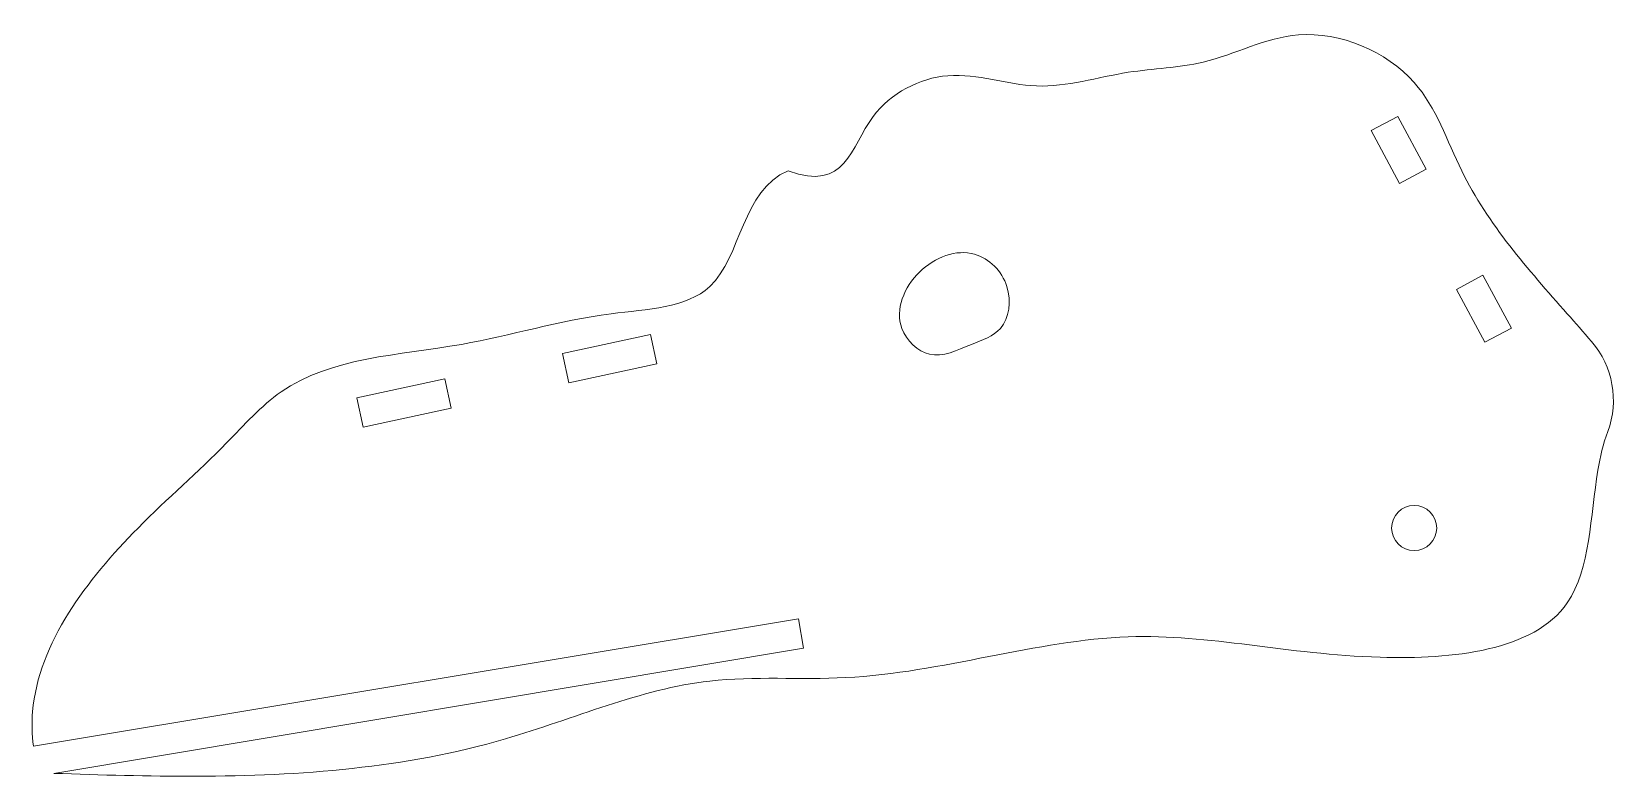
# Model space of a CAD drawing. Header units: inches. Extents: x 0.21 to 6.78, y 10.02 to 13.12.
import ezdxf

# ---------------------------------------------------------------- set-up
doc = ezdxf.new("R2010")
doc.units = ezdxf.units.IN
doc.header["$MEASUREMENT"] = 0

msp = doc.modelspace()

# ---------------------------------------------------------------- linework, layer by layer
at = {"color": 7, "linetype": 'Continuous', "lineweight": 15}
for p, q in [((5.776, 12.7067), (5.8862, 12.7658)), ((5.8862, 12.7658), (6.0044, 12.5456)), ((5.8943, 12.4864), (5.776, 12.7067)), ((5.8943, 12.4864), (6.0044, 12.5456)), ((6.1307, 12.0459), (6.2408, 12.105)), ((6.2408, 12.105), (6.3591, 11.8847)), ((6.2489, 11.8256), (6.1307, 12.0459)), ((2.7795, 11.8578), (2.413, 11.7787)), ((2.8059, 11.7356), (2.7795, 11.8578)), ((6.3591, 11.8847), (6.2489, 11.8256)), ((2.4393, 11.6565), (2.413, 11.7787)), ((2.4393, 11.6565), (2.8059, 11.7356)), ((1.9242, 11.6732), (1.5576, 11.5942)), ((1.9506, 11.5511), (1.9242, 11.6732)), ((1.5576, 11.5942), (1.584, 11.472)), ((1.584, 11.472), (1.9506, 11.5511)), ((0.2128, 10.1444), (3.3947, 10.6753)), ((3.3947, 10.6753), (3.4153, 10.552)), ((3.4153, 10.552), (0.2971, 10.0317))]:
    msp.add_line(p, q, dxfattribs=at)
msp.add_circle((5.9548, 11.0527), 0.0938, dxfattribs=at)
msp.add_arc((6.4082, 11.5842), 0.375, 339.74685, 40.63533, dxfattribs=at)
for points, knots in [([(6.6928, 11.8284), (6.6593, 11.8674), (6.4633, 12.09), (6.168, 12.4221), (5.9934, 12.9722), (5.4951, 13.1827), (5.1144, 12.9696), (4.7407, 12.9629), (4.3897, 12.8475), (4.0226, 12.9904), (3.6224, 12.782), (3.5934, 12.4508), (3.3509, 12.5386)], [0, 0, 0, 0, 0.0349718, 0.202943, 0.297962, 0.416277, 0.5099792, 0.5814248, 0.6692522, 0.7534686, 0.8341051, 0.9387688, 0.9387688, 0.9387688, 0.9387688]), ([(3.3509, 12.5386), (3.16, 12.4612), (3.1547, 11.9742), (2.5187, 11.9568), (1.9708, 11.7785), (1.3356, 11.7605), (0.9727, 11.3495), (0.5538, 10.9913), (0.1999, 10.5312), (0.2062, 10.1929), (0.2128, 10.1444)], [0, 0, 0, 0, 0.1330564, 0.2303027, 0.3754811, 0.5526842, 0.6235802, 0.7401772, 0.9414555, 0.9748302, 0.9748302, 0.9748302, 0.9748302]), ([(3.8245, 11.8833), (3.8434, 11.8328), (3.943, 11.7358), (4.0992, 11.8161), (4.2642, 11.8693), (4.2897, 12.0743), (4.1204, 12.2409), (3.8709, 12.1451), (3.7949, 11.9626), (3.8245, 11.8833)], [0, 0, 0, 0, 0.118153, 0.253329, 0.357267, 0.490073, 0.63346, 0.814319, 1, 1, 1, 1]), ([(0.2971, 10.0317), (0.4928, 10.025), (1.1245, 10.0062), (2.0549, 10.0752), (2.9137, 10.463), (3.8008, 10.3854), (4.7378, 10.7073), (5.673, 10.4612), (6.6904, 10.5644), (6.6865, 11.1687), (6.7406, 11.4018), (6.76, 11.4544)], [0.0081323, 0.0081323, 0.0081323, 0.0081323, 0.0883182, 0.2642648, 0.3839688, 0.460773, 0.6217486, 0.7642582, 0.8742076, 0.9510358, 0.9735848, 0.9735848, 0.9735848, 0.9735848])]:
    msp.add_open_spline(points, degree=3, knots=knots, dxfattribs=at)

doc.saveas('drawing.dxf')
